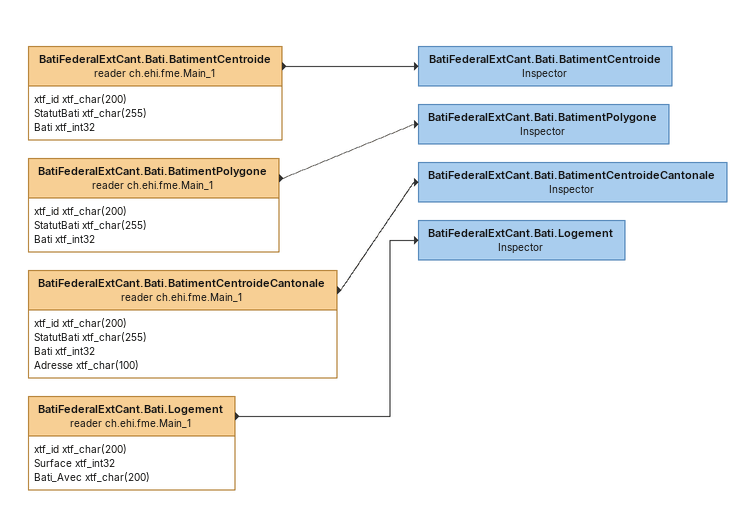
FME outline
BatiFederalExtCant.Bati.BatimentCentroide (reader ch.ehi.fme.Main_1)
    attributes: xtf_id xtf_char(200), StatutBati xtf_char(255), Bati xtf_int32
    -> BatiFederalExtCant.Bati.BatimentCentroide
BatiFederalExtCant.Bati.BatimentCentroide: Inspector
BatiFederalExtCant.Bati.BatimentPolygone (reader ch.ehi.fme.Main_1)
    attributes: xtf_id xtf_char(200), StatutBati xtf_char(255), Bati xtf_int32
    -> BatiFederalExtCant.Bati.BatimentPolygone
BatiFederalExtCant.Bati.BatimentPolygone: Inspector
BatiFederalExtCant.Bati.BatimentCentroideCantonale (reader ch.ehi.fme.Main_1)
    attributes: xtf_id xtf_char(200), StatutBati xtf_char(255), Bati xtf_int32, Adresse xtf_char(100)
    -> BatiFederalExtCant.Bati.BatimentCentroideCantonale
BatiFederalExtCant.Bati.BatimentCentroideCantonale: Inspector
BatiFederalExtCant.Bati.Logement (reader ch.ehi.fme.Main_1)
    attributes: xtf_id xtf_char(200), Surface xtf_int32, Bati_Avec xtf_char(200)
    -> BatiFederalExtCant.Bati.Logement
BatiFederalExtCant.Bati.Logement: Inspector
